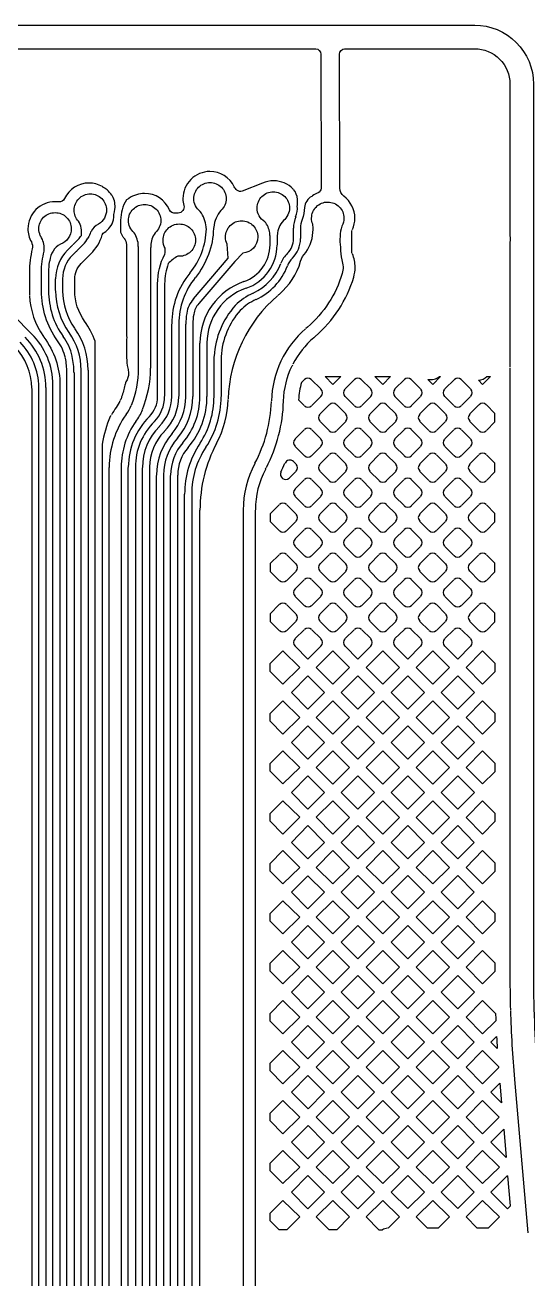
# Model space of a CAD drawing. Extents: x -344 to 154, y 670 to 1023.
# Drawn here: x -157.89 to -153.62, y 959.92 to 970.57 of the extents above; entities that cross this region are included whole.
import ezdxf

# ---------------------------------------------------------------- set-up
doc = ezdxf.new("R2010")
doc.units = 0
doc.layers.add('gbr-dxf_layer0', color=7, linetype='Continuous')
doc.layers.add('gbr-outline-dxf_layer1', color=2, linetype='Continuous')

msp = doc.modelspace()

# ---------------------------------------------------------------- linework, layer by layer
at = {"layer": 'gbr-dxf_layer0'}
for p, q in [((-155.579, 969.039), (-155.579, 969.089)), ((-155.612, 968.758), (-155.612, 968.846)), ((-155.552, 968.845), (-155.552, 968.76)), ((-157.485, 968.708), (-157.442, 968.751)), ((-155.811, 968.708), (-155.811, 968.778)), ((-157.532, 968.661), (-157.505, 968.688)), ((-157.694, 968.475), (-157.694, 968.316)), ((-157.634, 968.317), (-157.634, 968.416)), ((-157.574, 968.414), (-157.574, 968.316)), ((-156.767, 967.418), (-156.767, 968.372)), ((-156.707, 968.373), (-156.707, 967.419)), ((-155.745, 968.275), (-155.735, 968.284)), ((-157.838, 967.95), (-157.992, 968.105)), ((-156.647, 967.417), (-156.647, 968.033)), ((-156.587, 968.031), (-156.587, 967.419)), ((-156.527, 967.417), (-156.527, 968.032)), ((-156.467, 968.033), (-156.467, 967.418)), ((-155.494, 968.006), (-155.507, 967.995)), ((-156.407, 967.417), (-156.407, 967.87)), ((-156.347, 967.871), (-156.347, 967.418)), ((-156.287, 967.418), (-156.287, 967.758)), ((-157.537, 954.11), (-157.537, 967.621)), ((-157.477, 967.62), (-157.477, 954.111)), ((-157.417, 954.11), (-157.417, 967.64)), ((-157.357, 967.641), (-157.357, 954.111)), ((-155.343, 967.587), (-155.21, 967.587)), ((-154.919, 967.587), (-154.786, 967.587)), ((-157.837, 967.486), (-157.837, 954.111)), ((-157.777, 954.11), (-157.777, 967.494)), ((-157.717, 967.493), (-157.717, 954.111)), ((-157.657, 954.111), (-157.657, 967.514)), ((-157.597, 967.513), (-157.597, 954.11)), ((-155.569, 967.388), (-155.521, 967.34)), ((-155.456, 967.34), (-155.38, 967.417)), ((-155.173, 967.417), (-155.097, 967.34)), ((-155.032, 967.34), (-154.955, 967.417)), ((-154.749, 967.417), (-154.673, 967.341)), ((-154.608, 967.341), (-154.531, 967.417)), ((-154.325, 967.417), (-154.248, 967.341)), ((-154.184, 967.341), (-154.107, 967.417)), ((-155.309, 967.346), (-155.386, 967.27)), ((-155.168, 967.27), (-155.244, 967.346)), ((-154.884, 967.346), (-154.961, 967.27)), ((-154.743, 967.27), (-154.82, 967.346)), ((-154.46, 967.346), (-154.537, 967.27)), ((-154.319, 967.269), (-154.396, 967.347)), ((-154.036, 967.346), (-154.113, 967.27)), ((-155.521, 967.134), (-155.598, 967.058)), ((-155.38, 967.058), (-155.456, 967.134)), ((-155.386, 967.205), (-155.309, 967.128)), ((-155.244, 967.128), (-155.168, 967.205)), ((-155.097, 967.134), (-155.173, 967.058)), ((-154.955, 967.057), (-155.032, 967.134)), ((-154.962, 967.205), (-154.885, 967.128)), ((-154.82, 967.128), (-154.743, 967.205)), ((-154.672, 967.134), (-154.749, 967.058)), ((-154.531, 967.057), (-154.608, 967.134)), ((-154.537, 967.205), (-154.461, 967.129)), ((-154.396, 967.128), (-154.319, 967.205)), ((-154.248, 967.134), (-154.325, 967.058)), ((-154.107, 967.057), (-154.184, 967.134)), ((-154.113, 967.205), (-154.036, 967.128)), ((-155.597, 966.993), (-155.521, 966.916)), ((-155.456, 966.916), (-155.38, 966.993)), ((-155.309, 966.922), (-155.385, 966.845)), ((-155.167, 966.845), (-155.244, 966.922)), ((-155.174, 966.993), (-155.096, 966.916)), ((-155.032, 966.916), (-154.955, 966.993)), ((-154.885, 966.922), (-154.961, 966.845)), ((-154.743, 966.845), (-154.82, 966.922)), ((-154.749, 966.993), (-154.672, 966.916)), ((-154.608, 966.916), (-154.531, 966.993)), ((-154.46, 966.922), (-154.537, 966.845)), ((-154.319, 966.845), (-154.396, 966.922)), ((-154.325, 966.993), (-154.248, 966.916)), ((-154.184, 966.916), (-154.107, 966.993)), ((-154.036, 966.922), (-154.113, 966.845)), ((-157.076, 966.815), (-157.076, 954.112)), ((-157.016, 954.11), (-157.016, 966.815)), ((-156.836, 966.815), (-156.836, 954.11)), ((-155.592, 966.845), (-155.611, 966.865)), ((-157.178, 954.11), (-157.178, 966.814)), ((-156.956, 966.813), (-156.956, 954.111)), ((-156.896, 954.112), (-156.896, 966.813)), ((-156.776, 954.11), (-156.776, 966.748)), ((-156.716, 966.749), (-156.716, 954.112)), ((-156.656, 954.11), (-156.656, 966.748)), ((-156.597, 966.749), (-156.597, 954.111)), ((-155.85, 966.799), (-155.844, 966.81)), ((-155.521, 966.71), (-155.598, 966.633)), ((-155.38, 966.633), (-155.457, 966.71)), ((-155.385, 966.781), (-155.309, 966.704)), ((-155.244, 966.704), (-155.167, 966.781)), ((-155.097, 966.71), (-155.173, 966.633)), ((-154.956, 966.634), (-155.032, 966.71)), ((-154.962, 966.781), (-154.884, 966.704)), ((-154.82, 966.704), (-154.743, 966.781)), ((-154.673, 966.71), (-154.749, 966.633)), ((-154.531, 966.633), (-154.608, 966.71)), ((-154.537, 966.781), (-154.46, 966.704)), ((-154.396, 966.704), (-154.319, 966.781)), ((-154.248, 966.71), (-154.325, 966.633)), ((-154.107, 966.633), (-154.184, 966.71)), ((-154.113, 966.781), (-154.036, 966.704)), ((-156.537, 954.11), (-156.537, 966.589)), ((-155.591, 966.421), (-155.669, 966.498)), ((-155.598, 966.569), (-155.521, 966.492)), ((-155.456, 966.492), (-155.38, 966.569)), ((-155.309, 966.498), (-155.385, 966.421)), ((-155.167, 966.421), (-155.245, 966.498)), ((-155.173, 966.569), (-155.097, 966.492)), ((-155.032, 966.492), (-154.955, 966.569)), ((-154.885, 966.498), (-154.961, 966.421)), ((-154.743, 966.421), (-154.82, 966.498)), ((-154.749, 966.569), (-154.672, 966.492)), ((-154.608, 966.492), (-154.531, 966.569)), ((-154.46, 966.498), (-154.537, 966.421)), ((-154.319, 966.421), (-154.395, 966.498)), ((-154.325, 966.569), (-154.248, 966.492)), ((-154.184, 966.492), (-154.107, 966.569)), ((-154.036, 966.498), (-154.113, 966.421)), ((-156.408, 956.558), (-156.408, 966.453)), ((-155.936, 960.263), (-155.936, 966.453)), ((-155.809, 966.356), (-155.733, 966.28)), ((-155.668, 966.28), (-155.592, 966.357)), ((-155.521, 966.286), (-155.598, 966.209)), ((-155.38, 966.209), (-155.456, 966.286)), ((-155.385, 966.357), (-155.309, 966.28)), ((-155.244, 966.28), (-155.168, 966.357)), ((-155.097, 966.286), (-155.173, 966.209)), ((-154.955, 966.209), (-155.032, 966.286)), ((-154.961, 966.357), (-154.884, 966.28)), ((-154.82, 966.28), (-154.743, 966.357)), ((-154.672, 966.286), (-154.749, 966.209)), ((-154.531, 966.209), (-154.608, 966.286)), ((-154.537, 966.357), (-154.46, 966.28)), ((-154.396, 966.28), (-154.319, 966.356)), ((-154.248, 966.286), (-154.325, 966.209)), ((-154.107, 966.209), (-154.183, 966.286)), ((-154.113, 966.357), (-154.036, 966.28)), ((-155.592, 965.997), (-155.668, 966.074)), ((-155.598, 966.145), (-155.521, 966.068)), ((-155.456, 966.068), (-155.38, 966.145)), ((-155.309, 966.074), (-155.386, 965.997)), ((-155.167, 965.997), (-155.244, 966.074)), ((-155.173, 966.144), (-155.097, 966.068)), ((-155.032, 966.068), (-154.955, 966.144)), ((-154.885, 966.074), (-154.961, 965.997)), ((-154.743, 965.997), (-154.82, 966.074)), ((-154.749, 966.144), (-154.673, 966.068)), ((-154.608, 966.068), (-154.531, 966.144)), ((-154.46, 966.074), (-154.537, 965.997)), ((-154.319, 965.997), (-154.395, 966.073)), ((-154.325, 966.144), (-154.248, 966.068)), ((-154.184, 966.068), (-154.107, 966.144)), ((-154.036, 966.074), (-154.113, 965.997)), ((-155.809, 965.932), (-155.733, 965.856)), ((-155.668, 965.856), (-155.592, 965.932)), ((-155.521, 965.862), (-155.598, 965.785)), ((-155.38, 965.785), (-155.456, 965.862)), ((-155.385, 965.932), (-155.309, 965.856)), ((-155.244, 965.856), (-155.167, 965.932)), ((-155.097, 965.862), (-155.173, 965.785)), ((-154.955, 965.785), (-155.032, 965.862)), ((-154.961, 965.932), (-154.885, 965.856)), ((-154.82, 965.856), (-154.743, 965.932)), ((-154.672, 965.862), (-154.749, 965.785)), ((-154.531, 965.785), (-154.608, 965.862)), ((-154.537, 965.932), (-154.461, 965.856)), ((-154.396, 965.856), (-154.319, 965.932)), ((-154.248, 965.862), (-154.325, 965.785)), ((-154.107, 965.785), (-154.183, 965.861)), ((-154.113, 965.933), (-154.036, 965.856)), ((-155.592, 965.573), (-155.668, 965.649)), ((-155.598, 965.72), (-155.521, 965.643)), ((-155.456, 965.644), (-155.379, 965.72)), ((-155.309, 965.649), (-155.385, 965.573)), ((-155.167, 965.573), (-155.244, 965.649)), ((-155.173, 965.72), (-155.096, 965.643)), ((-155.032, 965.643), (-154.955, 965.72)), ((-154.885, 965.649), (-154.961, 965.573)), ((-154.743, 965.573), (-154.82, 965.649)), ((-154.749, 965.72), (-154.673, 965.644)), ((-154.608, 965.644), (-154.531, 965.72)), ((-154.46, 965.649), (-154.537, 965.573)), ((-154.319, 965.573), (-154.396, 965.65)), ((-154.325, 965.72), (-154.249, 965.644)), ((-154.184, 965.644), (-154.107, 965.72)), ((-154.036, 965.649), (-154.113, 965.573)), ((-155.809, 965.507), (-155.733, 965.431)), ((-155.668, 965.431), (-155.592, 965.508)), ((-155.521, 965.437), (-155.598, 965.361)), ((-155.38, 965.361), (-155.456, 965.437)), ((-155.386, 965.508), (-155.308, 965.431)), ((-155.244, 965.431), (-155.167, 965.508)), ((-155.097, 965.437), (-155.173, 965.361)), ((-154.955, 965.361), (-155.032, 965.437)), ((-154.961, 965.508), (-154.885, 965.432)), ((-154.82, 965.431), (-154.743, 965.508)), ((-154.672, 965.437), (-154.749, 965.361)), ((-154.531, 965.361), (-154.608, 965.437)), ((-154.537, 965.508), (-154.461, 965.432)), ((-154.396, 965.431), (-154.319, 965.508)), ((-154.248, 965.437), (-154.325, 965.361)), ((-154.107, 965.361), (-154.184, 965.437)), ((-154.113, 965.508), (-154.036, 965.431)), ((-153.933, 961.934), (-153.886, 961.982)), ((-153.88, 961.881), (-153.933, 961.934)), ((-153.733, 961.618), (-153.619, 960.314)), ((-153.933, 961.51), (-153.858, 961.586)), ((-153.843, 961.42), (-153.933, 961.51)), ((-153.858, 961.586), (-153.843, 961.42)), ((-153.933, 961.086), (-153.823, 961.196)), ((-153.823, 961.196), (-153.803, 960.956)), ((-153.803, 960.956), (-153.933, 961.086)), ((-153.792, 960.803), (-153.933, 960.662))]:
    msp.add_line(p, q, dxfattribs=at)
for points in [[(-163.092, 969.471), (-163.095, 970.326, -0.357921), (-163.05, 970.371), (-155.423, 970.371, -0.356329), (-155.378, 970.326), (-155.376, 969.186, -0.254386), (-155.403, 969.147, 0.057688), (-155.449, 969.122, -0.022731), (-155.457, 969.117, 0.238829), (-155.519, 969.023, -0.099261), (-155.537, 968.921)], [(-155.111, 968.836, 0.107706), (-155.09, 968.932, 0.239978), (-155.185, 969.118, -0.198754), (-155.219, 969.186), (-155.222, 970.326, -0.357375), (-155.177, 970.371), (-154.072, 970.371, -0.41422), (-153.772, 970.071), (-153.772, 968.782, -0.048822), (-153.769, 968.755, -0.048826), (-153.772, 968.729), (-153.772, 967.668)], [(-155.614, 969.178, 0.20509), (-155.781, 969.249, 0.104799), (-155.874, 969.229), (-156.048, 969.16, -0.24061), (-156.093, 969.169, -0.093719), (-156.115, 969.199, 0.285695), (-156.322, 969.328, 0.414223), (-156.552, 969.098, 0.064587), (-156.544, 969.039, -0.479441), (-156.591, 968.975, 0.023674), (-156.613, 968.973, -0.334354), (-156.666, 969.003, 0.298688), (-156.877, 969.142, 0.15658), (-157.011, 969.099, -0.057344), (-157.032, 969.087, 0.135753), (-157.081, 968.914)], [(-157.298, 954.11), (-157.298, 967.886, 0.067777), (-157.387, 968.056, -0.156354), (-157.471, 968.316), (-157.471, 968.416, -0.199029), (-157.417, 968.546), (-157.334, 968.629, 0.120704), (-157.237, 968.789, -0.034799), (-157.234, 968.795, -0.18145), (-157.222, 968.81, 0.18607), (-157.141, 968.917, -0.058282), (-157.129, 969.008, 0.157194), (-157.151, 969.119, -0.022163), (-157.156, 969.126, 0.066041), (-157.196, 969.172, 0.049561), (-157.226, 969.192, -0.122521), (-157.236, 969.2, 0.129307), (-157.349, 969.23, 0.289829), (-157.557, 969.099, -0.325132), (-157.609, 969.07, 0.031635), (-157.638, 969.072, 0.414222), (-157.869, 968.842, 0.127367), (-157.84, 968.73, -0.149642), (-157.832, 968.672, 0.061654), (-157.857, 968.475), (-157.857, 968.316, 0.010828), (-157.856, 968.28)], [(-156.355, 968.858, 0.142098), (-156.405, 968.988, -0.234334), (-156.459, 969.098, -0.414225), (-156.322, 969.235, -0.414225), (-156.184, 969.098, -0.208044), (-156.228, 968.997, 0.158387), (-156.29, 968.856)], [(-157.442, 968.751, 0.056091), (-157.415, 968.785, 0.162441), (-157.439, 968.906, -0.19139), (-157.476, 969, -0.414225), (-157.339, 969.138, -0.414225), (-157.201, 969, -0.262255), (-157.268, 968.882)], [(-155.811, 968.78, -0.119555), (-155.814, 968.795, -0.012583), (-155.813, 968.807, 0.137847), (-155.856, 968.902, -0.258117), (-155.921, 969.019, -0.414225), (-155.783, 969.156, -0.414225), (-155.646, 969.019, -0.230798), (-155.698, 968.911, 0.183152), (-155.749, 968.792, -0.077226), (-155.751, 968.782), (-155.751, 968.706)], [(-155.445, 968.838, 0.030779), (-155.448, 968.88, -0.097062), (-155.458, 968.932, -0.414225), (-155.32, 969.069, -0.414225), (-155.183, 968.932, -0.129879), (-155.201, 968.864, 0.104078), (-155.213, 968.686, -0.059055), (-155.213, 968.68, 0.060692), (-155.202, 968.578, -0.163116), (-155.198, 968.461, -0.143314), (-155.493, 968.007)], [(-157.754, 968.475, -0.063702), (-157.731, 968.652, 0.147459), (-157.753, 968.765, -0.032175), (-157.762, 968.78, -0.061284), (-157.764, 968.786, -0.103534), (-157.776, 968.842, -0.414225), (-157.638, 968.979, -0.414225), (-157.501, 968.842, -0.319619), (-157.593, 968.712, 0.248012), (-157.684, 968.571, -0.121966), (-157.688, 968.559, 0.032211), (-157.694, 968.476)], [(-156.931, 968.695, 0.152348), (-156.967, 968.808, -0.217887), (-157.015, 968.912, -0.414225), (-156.877, 969.049, -0.414225), (-156.74, 968.912, -0.21864), (-156.788, 968.807, 0.151953), (-156.824, 968.695)], [(-157.27, 968.881, 0.141332), (-157.332, 968.819, -0.058056), (-157.336, 968.814, -0.048043), (-157.359, 968.763)], [(-157.081, 968.912), (-157.081, 968.813, 0.040232), (-157.07, 968.79, -0.088526), (-157.066, 968.78, 0.02776), (-157.051, 968.76, -0.141852), (-157.031, 968.708), (-157.031, 967.931, -0.133546), (-157.029, 967.917, 0.00705), (-157.031, 967.889), (-157.031, 967.747, 0.022821), (-157.021, 967.658, -0.077409), (-157.014, 967.616, -0.141786), (-157.036, 967.543, 0.007662), (-157.045, 967.515, -0.036091), (-157.073, 967.415, 0.003929), (-157.076, 967.4, -0.151476), (-157.084, 967.386)], [(-156.767, 968.373, -0.11861), (-156.706, 968.626, 0.054135), (-156.702, 968.676, -0.132529), (-156.72, 968.745, -0.414225), (-156.583, 968.883, -0.414225), (-156.445, 968.745, -0.414225), (-156.583, 968.608, -0.019919), (-156.594, 968.608, 0.112339), (-156.676, 968.546, 0.088577), (-156.707, 968.375)], [(-156.492, 968.466, 0.164646), (-156.352, 968.84, -0.131221), (-156.355, 968.857)], [(-156.462, 968.247), (-156.166, 968.593), (-156.175, 968.71, -0.119076), (-156.19, 968.772, -0.414225), (-156.052, 968.91, -0.414225), (-155.915, 968.772, -0.393274), (-156.043, 968.635), (-156.111, 968.565), (-156.417, 968.207)], [(-156.29, 968.852, -0.063564), (-156.292, 968.844, -0.166361), (-156.446, 968.429)], [(-155.734, 968.285, 0.143729), (-155.551, 968.566, -0.118331), (-155.508, 968.641, 0.156634), (-155.445, 968.837)], [(-155.113, 968.632, -0.055575), (-155.116, 968.643), (-155.116, 968.82, -0.061256), (-155.113, 968.831)], [(-157.4, 968.708), (-157.442, 968.666, -0.028363), (-157.463, 968.645), (-157.49, 968.619)], [(-156.928, 967.658), (-156.928, 968.677, -0.077683), (-156.931, 968.693)], [(-156.824, 968.693, -0.077133), (-156.827, 968.677), (-156.827, 967.659)], [(-155.44, 967.917), (-155.427, 967.928, 0.143647), (-155.1, 968.431, 0.072844), (-155.088, 968.514, 0.102759), (-155.111, 968.628)], [(-157.618, 967.891, -0.156345), (-157.754, 968.316), (-157.754, 968.474)], [(-157.856, 968.275, 0.141128), (-157.736, 967.926, -0.07235), (-157.733, 967.92, -0.162267), (-157.597, 967.514)], [(-155.931, 968.241, 0.090411), (-156.064, 968.149, 0.167641), (-156.227, 967.756), (-156.227, 967.417)], [(-155.696, 967.379, -0.105526), (-155.623, 967.678, -0.039058), (-155.618, 967.686)], [(-155.38, 967.482), (-155.461, 967.563, 0.344862), (-155.517, 967.563), (-155.543, 967.537, 0.061925), (-155.569, 967.388)], [(-154.955, 967.482), (-155.036, 967.563, 0.349274), (-155.093, 967.562), (-155.173, 967.482)], [(-154.531, 967.482), (-154.612, 967.563, 0.351115), (-154.669, 967.562), (-154.749, 967.482)], [(-154.469, 967.562, 0.19306), (-154.37, 967.587), (-154.361, 967.587)], [(-154.107, 967.482), (-154.187, 967.562, 0.35758), (-154.244, 967.562), (-154.325, 967.482)], [(-154.038, 967.555, 0.143166), (-153.968, 967.587), (-153.937, 967.587)], [(-153.773, 967.662, -0.053288), (-153.772, 967.649), (-153.772, 962.48)], [(-157.162, 967.256, -0.047402), (-157.169, 967.249, 0.059757), (-157.238, 967.012), (-157.238, 954.112)], [(-156.357, 966.986, 0.14711), (-156.477, 966.589), (-156.477, 954.112)], [(-155.941, 966.848, 0.123015), (-156.039, 966.453), (-156.039, 956.561)], [(-155.72, 966.775, 0.765889), (-155.649, 966.724), (-155.592, 966.781)], [(-156.612, 950.485, 0.001322), (-156.601, 950.514, 0.090653), (-155.945, 954.102), (-155.945, 955.926, 0.007207), (-155.936, 956.558), (-155.936, 960.261)]]:
    msp.add_lwpolyline(points, format="xyb", dxfattribs=at)
for points in [[(-155.21, 967.587), (-155.276, 967.52), (-155.343, 967.587)], [(-154.786, 967.587), (-154.852, 967.52), (-154.919, 967.587)], [(-154.361, 967.587), (-154.428, 967.52), (-154.469, 967.562)], [(-153.937, 967.587), (-154.004, 967.52), (-154.038, 967.555)], [(-153.971, 967.128), (-153.899, 967.201), (-153.899, 967.274), (-153.971, 967.346)], [(-153.971, 966.704), (-153.899, 966.777), (-153.899, 966.85), (-153.972, 966.922)], [(-155.733, 966.498), (-155.809, 966.422), (-155.809, 966.356)], [(-153.971, 966.28), (-153.899, 966.352), (-153.899, 966.425), (-153.971, 966.498)], [(-155.733, 966.074), (-155.809, 965.998), (-155.809, 965.932)], [(-153.971, 965.856), (-153.899, 965.928), (-153.899, 966.001), (-153.971, 966.074)], [(-155.733, 965.65), (-155.809, 965.573), (-155.809, 965.507)], [(-153.972, 965.431), (-153.899, 965.504), (-153.899, 965.577), (-153.971, 965.649)], [(-155.597, 965.296), (-155.489, 965.187), (-155.379, 965.296)], [(-155.173, 965.296), (-155.064, 965.187), (-154.955, 965.296)], [(-154.749, 965.296), (-154.64, 965.187), (-154.531, 965.296)], [(-154.325, 965.296), (-154.216, 965.187), (-154.107, 965.296)], [(-153.933, 960.662), (-153.792, 960.52), (-153.767, 960.545), (-153.789, 960.8)], [(-154.806, 960.354), (-154.711, 960.45), (-154.852, 960.591), (-154.994, 960.45)], [(-154.994, 960.45), (-154.885, 960.341), (-154.856, 960.341)]]:
    msp.add_lwpolyline(points, dxfattribs=at)
for points in [[(-155.809, 965.083), (-155.809, 965.149), (-155.701, 965.257), (-155.559, 965.116), (-155.701, 964.975)], [(-155.418, 965.116), (-155.276, 965.258), (-155.135, 965.116), (-155.277, 964.975)], [(-154.993, 965.116), (-154.852, 965.258), (-154.711, 965.116), (-154.852, 964.975)], [(-154.569, 965.116), (-154.428, 965.258), (-154.287, 965.116), (-154.428, 964.975)], [(-154.145, 965.116), (-154.004, 965.258), (-153.899, 965.153), (-153.899, 965.08), (-154.004, 964.975)], [(-155.63, 964.904), (-155.489, 965.045), (-155.347, 964.904), (-155.489, 964.763)], [(-155.206, 964.904), (-155.064, 965.046), (-154.923, 964.904), (-155.064, 964.763)], [(-154.781, 964.904), (-154.64, 965.046), (-154.499, 964.904), (-154.64, 964.763)], [(-154.357, 964.904), (-154.216, 965.045), (-154.074, 964.904), (-154.216, 964.763)], [(-155.809, 964.659), (-155.809, 964.725), (-155.701, 964.833), (-155.559, 964.692), (-155.701, 964.551)], [(-155.418, 964.692), (-155.277, 964.833), (-155.135, 964.692), (-155.277, 964.551)], [(-154.994, 964.692), (-154.852, 964.833), (-154.711, 964.692), (-154.852, 964.551)], [(-154.569, 964.692), (-154.428, 964.833), (-154.287, 964.692), (-154.428, 964.551)], [(-154.145, 964.692), (-154.004, 964.833), (-153.899, 964.728), (-153.899, 964.656), (-154.004, 964.551)], [(-155.63, 964.48), (-155.489, 964.621), (-155.347, 964.48), (-155.489, 964.339)], [(-155.206, 964.48), (-155.064, 964.621), (-154.923, 964.48), (-155.064, 964.339)], [(-154.782, 964.48), (-154.64, 964.621), (-154.499, 964.48), (-154.64, 964.338)], [(-154.357, 964.48), (-154.216, 964.621), (-154.074, 964.48), (-154.216, 964.339)], [(-155.809, 964.235), (-155.809, 964.301), (-155.701, 964.409), (-155.559, 964.268), (-155.701, 964.127)], [(-155.418, 964.268), (-155.277, 964.409), (-155.135, 964.268), (-155.276, 964.126)], [(-154.994, 964.268), (-154.852, 964.409), (-154.711, 964.268), (-154.852, 964.126)], [(-154.569, 964.268), (-154.428, 964.409), (-154.287, 964.268), (-154.428, 964.126)], [(-154.145, 964.268), (-154.004, 964.409), (-153.899, 964.304), (-153.899, 964.231), (-154.004, 964.127)], [(-155.63, 964.056), (-155.489, 964.197), (-155.347, 964.056), (-155.489, 963.914)], [(-155.206, 964.056), (-155.064, 964.197), (-154.923, 964.056), (-155.064, 963.914)], [(-154.781, 964.056), (-154.64, 964.197), (-154.499, 964.056), (-154.64, 963.914)], [(-154.357, 964.056), (-154.216, 964.197), (-154.074, 964.056), (-154.216, 963.914)], [(-155.809, 963.81), (-155.809, 963.876), (-155.701, 963.985), (-155.559, 963.844), (-155.701, 963.702)], [(-155.418, 963.844), (-155.276, 963.985), (-155.135, 963.843), (-155.276, 963.702)], [(-154.993, 963.843), (-154.852, 963.985), (-154.711, 963.843), (-154.852, 963.702)], [(-154.569, 963.843), (-154.428, 963.985), (-154.287, 963.843), (-154.428, 963.702)], [(-154.145, 963.843), (-154.004, 963.985), (-153.899, 963.88), (-153.899, 963.807), (-154.004, 963.702)], [(-155.63, 963.631), (-155.489, 963.773), (-155.347, 963.631), (-155.489, 963.49)], [(-155.206, 963.631), (-155.064, 963.773), (-154.923, 963.631), (-155.064, 963.49)], [(-154.781, 963.631), (-154.64, 963.773), (-154.499, 963.631), (-154.64, 963.49)], [(-154.357, 963.631), (-154.216, 963.773), (-154.075, 963.631), (-154.216, 963.49)], [(-155.809, 963.386), (-155.809, 963.452), (-155.701, 963.561), (-155.559, 963.419), (-155.701, 963.278)], [(-155.418, 963.419), (-155.276, 963.561), (-155.135, 963.419), (-155.277, 963.278)], [(-154.993, 963.419), (-154.852, 963.561), (-154.711, 963.419), (-154.852, 963.278)], [(-154.569, 963.419), (-154.428, 963.561), (-154.287, 963.419), (-154.428, 963.278)], [(-154.145, 963.419), (-154.004, 963.561), (-153.899, 963.456), (-153.899, 963.383), (-154.004, 963.278)], [(-155.63, 963.207), (-155.489, 963.348), (-155.347, 963.207), (-155.489, 963.066)], [(-155.206, 963.207), (-155.064, 963.349), (-154.923, 963.207), (-155.064, 963.066)], [(-154.781, 963.207), (-154.64, 963.349), (-154.499, 963.207), (-154.64, 963.066)], [(-154.357, 963.207), (-154.216, 963.349), (-154.075, 963.207), (-154.216, 963.066)], [(-155.809, 962.962), (-155.809, 963.028), (-155.701, 963.136), (-155.559, 962.995), (-155.701, 962.854)], [(-155.418, 962.995), (-155.277, 963.136), (-155.135, 962.995), (-155.277, 962.854)], [(-154.994, 962.995), (-154.852, 963.136), (-154.711, 962.995), (-154.852, 962.854)], [(-154.569, 962.995), (-154.428, 963.136), (-154.287, 962.995), (-154.428, 962.854)], [(-154.145, 962.995), (-154.004, 963.136), (-153.899, 963.031), (-153.899, 962.959), (-154.004, 962.854)], [(-155.63, 962.783), (-155.489, 962.924), (-155.347, 962.783), (-155.489, 962.642)], [(-155.206, 962.783), (-155.064, 962.924), (-154.923, 962.783), (-155.064, 962.642)], [(-154.782, 962.783), (-154.64, 962.924), (-154.499, 962.783), (-154.64, 962.642)], [(-154.357, 962.783), (-154.216, 962.924), (-154.074, 962.783), (-154.216, 962.642)], [(-155.809, 962.538), (-155.809, 962.604), (-155.701, 962.712), (-155.559, 962.571), (-155.701, 962.43)], [(-155.418, 962.571), (-155.277, 962.712), (-155.135, 962.571), (-155.276, 962.43)], [(-154.994, 962.571), (-154.852, 962.712), (-154.711, 962.571), (-154.852, 962.429)], [(-154.569, 962.571), (-154.428, 962.712), (-154.287, 962.571), (-154.428, 962.429)], [(-154.145, 962.571), (-154.004, 962.712), (-153.899, 962.607), (-153.899, 962.534), (-154.004, 962.43)], [(-155.63, 962.359), (-155.489, 962.5), (-155.347, 962.359), (-155.489, 962.217)], [(-155.206, 962.359), (-155.064, 962.5), (-154.923, 962.359), (-155.064, 962.217)], [(-154.782, 962.359), (-154.64, 962.5), (-154.499, 962.359), (-154.64, 962.217)], [(-154.357, 962.359), (-154.216, 962.5), (-154.074, 962.359), (-154.216, 962.217)], [(-155.809, 962.114), (-155.809, 962.179), (-155.701, 962.288), (-155.559, 962.147), (-155.701, 962.005)], [(-155.418, 962.147), (-155.276, 962.288), (-155.135, 962.147), (-155.276, 962.005)], [(-154.994, 962.147), (-154.852, 962.288), (-154.711, 962.146), (-154.852, 962.005)], [(-154.569, 962.146), (-154.428, 962.288), (-154.287, 962.146), (-154.428, 962.005)], [(-155.63, 961.935), (-155.489, 962.076), (-155.347, 961.935), (-155.489, 961.793)], [(-155.206, 961.935), (-155.064, 962.076), (-154.923, 961.934), (-155.064, 961.793)], [(-154.781, 961.934), (-154.64, 962.076), (-154.499, 961.934), (-154.64, 961.793)], [(-154.357, 961.934), (-154.216, 962.076), (-154.075, 961.934), (-154.216, 961.793)], [(-155.809, 961.69), (-155.809, 961.755), (-155.701, 961.864), (-155.559, 961.722), (-155.701, 961.581)], [(-155.418, 961.722), (-155.276, 961.864), (-155.135, 961.722), (-155.276, 961.581)], [(-154.993, 961.722), (-154.852, 961.864), (-154.711, 961.722), (-154.852, 961.581)], [(-154.569, 961.722), (-154.428, 961.864), (-154.287, 961.722), (-154.428, 961.581)], [(-154.145, 961.722), (-154.004, 961.864), (-153.87, 961.729), (-153.869, 961.716), (-154.004, 961.581)], [(-155.63, 961.51), (-155.489, 961.652), (-155.347, 961.51), (-155.488, 961.369)], [(-155.206, 961.51), (-155.064, 961.652), (-154.923, 961.51), (-155.064, 961.369)], [(-154.781, 961.51), (-154.64, 961.652), (-154.499, 961.51), (-154.64, 961.369)], [(-154.357, 961.51), (-154.216, 961.652), (-154.075, 961.51), (-154.216, 961.369)], [(-155.809, 961.265), (-155.809, 961.331), (-155.701, 961.44), (-155.559, 961.298), (-155.701, 961.157)], [(-155.418, 961.298), (-155.276, 961.439), (-155.135, 961.298), (-155.276, 961.157)], [(-154.994, 961.298), (-154.852, 961.44), (-154.711, 961.298), (-154.852, 961.157)], [(-154.569, 961.298), (-154.428, 961.439), (-154.287, 961.298), (-154.428, 961.157)], [(-154.145, 961.298), (-154.004, 961.439), (-153.863, 961.298), (-154.004, 961.157)], [(-155.63, 961.086), (-155.488, 961.227), (-155.347, 961.086), (-155.489, 960.945)], [(-155.206, 961.086), (-155.064, 961.227), (-154.923, 961.086), (-155.064, 960.945)], [(-154.781, 961.086), (-154.64, 961.227), (-154.499, 961.086), (-154.64, 960.945)], [(-154.357, 961.086), (-154.216, 961.227), (-154.075, 961.086), (-154.216, 960.945)], [(-155.809, 960.841), (-155.809, 960.907), (-155.701, 961.015), (-155.559, 960.874), (-155.701, 960.733)], [(-155.418, 960.874), (-155.276, 961.015), (-155.135, 960.874), (-155.276, 960.733)], [(-154.994, 960.874), (-154.852, 961.015), (-154.711, 960.874), (-154.852, 960.733)], [(-154.569, 960.874), (-154.428, 961.015), (-154.287, 960.874), (-154.428, 960.733)], [(-154.145, 960.874), (-154.004, 961.015), (-153.862, 960.874), (-154.004, 960.733)], [(-155.63, 960.662), (-155.489, 960.803), (-155.347, 960.662), (-155.489, 960.52)], [(-155.206, 960.662), (-155.064, 960.803), (-154.923, 960.662), (-155.064, 960.52)], [(-154.781, 960.662), (-154.64, 960.803), (-154.499, 960.662), (-154.64, 960.521)], [(-154.357, 960.662), (-154.216, 960.803), (-154.075, 960.662), (-154.216, 960.521)], [(-155.809, 960.417), (-155.809, 960.483), (-155.701, 960.591), (-155.559, 960.45), (-155.668, 960.341), (-155.733, 960.341)], [(-155.418, 960.45), (-155.276, 960.591), (-155.135, 960.45), (-155.244, 960.341), (-155.309, 960.341)], [(-154.569, 960.45), (-154.428, 960.591), (-154.287, 960.45), (-154.382, 960.354), (-154.474, 960.354)], [(-154.145, 960.45), (-154.004, 960.591), (-153.862, 960.45), (-153.958, 960.354), (-154.05, 960.354)]]:
    msp.add_lwpolyline(points, close=True, dxfattribs=at)
msp.add_lwpolyline([(-154.145, 962.146), (-154.004, 962.288), (-153.894, 962.178, 0.001509), (-153.892, 962.117), (-154.004, 962.005)], format="xyb", close=True, dxfattribs=at)
for centre, radius, start, end in [((-155.704, 969.091), 0.125, 0.0002, 43.2359), ((-155.781, 969.019), 0.202, 338.0936, 4.644), ((-155.35, 968.846), 0.262, 158.12, 179.6704), ((-155.35, 968.846), 0.202, 158.1266, 179.9502), ((-157.581, 968.889), 0.256, 315.0866, 330.1979), ((-155.787, 968.758), 0.176, 314.9929, 359.3338), ((-155.787, 968.758), 0.235, 314.9937, 359.9941), ((-157.287, 968.416), 0.347, 135.0451, 179.7129), ((-157.638, 968.842), 0.203, 311.5559, 318.4441), ((-156.141, 968.706), 0.33, 289.0756, 0.0105), ((-156.141, 968.706), 0.39, 288.9064, 359.698), ((-155.492, 968.463), 0.242, 135.0313, 159.3338), ((-157.287, 968.416), 0.287, 135.0516, 180.0026), ((-156.141, 968.706), 0.45, 294.3031, 339.4387), ((-156.141, 968.706), 0.51, 294.3983, 339.3311), ((-155.492, 968.463), 0.183, 135.0327, 159.5561), ((-155.963, 968.033), 0.684, 140.7804, 179.8261), ((-155.963, 968.033), 0.624, 140.7399, 180.0013), ((-157.024, 968.315), 0.67, 179.9955, 215.4176), ((-157.023, 968.316), 0.611, 180.0063, 215.5384), ((-157.023, 968.316), 0.551, 180.1279, 215.3915), ((-155.855, 967.871), 0.552, 108.8992, 179.9974), ((-155.855, 967.871), 0.492, 109.0092, 179.8565), ((-156.272, 968.083), 0.251, 139.4368, 170.3053), ((-156.272, 968.083), 0.191, 139.606, 170.0025), ((-154.96, 967.357), 1.208, 130.6434, 178.1197), ((-155.746, 967.83), 0.51, 114.3064, 134.9909), ((-155.963, 968.033), 0.564, 170.7595, 180), ((-155.963, 968.033), 0.504, 170.6386, 179.8646), ((-155.576, 967.716), 0.712, 138.341, 176.3727), ((-157.968, 967.641), 0.611, 0.1022, 35.5389), ((-154.96, 967.357), 0.84, 130.7518, 178.3789), ((-158.321, 967.494), 0.604, 0.0027, 44.8609), ((-158.274, 967.514), 0.617, 0.1088, 44.9706), ((-157.968, 967.641), 0.431, 13.8977, 35.3597), ((-157.968, 967.641), 0.491, 14.06, 35.5469), ((-157.968, 967.641), 0.551, 359.9821, 35.3921), ((-154.96, 967.357), 0.737, 130.6407, 153.0045), ((-158.337, 967.488), 0.5, 0.0034, 44.9814), ((-158.321, 967.494), 0.544, 0.1749, 45.0025), ((-158.138, 967.621), 0.6, 0.1564, 11.8468), ((-158.138, 967.621), 0.66, 0.0451, 11.9744), ((-157.753, 967.657), 0.825, 337.644, 359.9115), ((-157.753, 967.657), 0.926, 337.7164, 0.0213), ((-155.411, 967.449), 0.0447, 317.3183, 42.6817), ((-155.142, 967.449), 0.0447, 137.3212, 222.6551), ((-154.987, 967.449), 0.0447, 317.2742, 42.7258), ((-154.718, 967.449), 0.0447, 137.2764, 222.7236), ((-154.562, 967.45), 0.0447, 317.3183, 42.6817), ((-154.294, 967.449), 0.0447, 137.2778, 222.6796), ((-154.138, 967.45), 0.0447, 317.2755, 42.6819), ((-157.353, 967.494), 0.29, 324.4404, 337.4951), ((-157.007, 967.418), 0.24, 315.0501, 359.6781), ((-157.007, 967.418), 0.3, 315.0666, 359.9588), ((-157.007, 967.418), 0.36, 315.0456, 359.7646), ((-157.007, 967.418), 0.42, 315.0565, 359.9555), ((-157.007, 967.417), 0.48, 319.186, 359.8451), ((-157.007, 967.417), 0.54, 319.1091, 359.9893), ((-157.007, 967.417), 0.6, 319.1718, 359.8568), ((-157.007, 967.417), 0.66, 319.1165, 359.9726), ((-157.007, 967.417), 0.72, 326.561, 0.0041), ((-157.007, 967.417), 0.78, 326.5133, 359.9143), ((-157.007, 967.416), 0.84, 331.9798, 358.3455), ((-157.007, 967.416), 1.208, 332.0827, 358.0799), ((-157.007, 967.416), 1.311, 332.6486, 358.3041), ((-155.276, 967.315), 0.0447, 47.3422, 132.6578), ((-154.852, 967.315), 0.0447, 47.3422, 132.6578), ((-154.428, 967.315), 0.0447, 47.3436, 132.7227), ((-154.004, 967.315), 0.0447, 47.3448, 132.7215), ((-156.403, 966.816), 0.775, 144.5265, 180.0213), ((-156.403, 966.816), 0.878, 144.5482, 149.5491), ((-157.353, 967.494), 0.393, 324.5364, 337.3175), ((-156.403, 966.815), 0.613, 135.0513, 179.7876), ((-157.353, 967.494), 0.495, 324.3711, 337.4941), ((-155.489, 967.372), 0.0447, 227.2992, 312.6535), ((-155.354, 967.237), 0.0447, 137.3214, 222.7212), ((-155.199, 967.237), 0.0447, 317.2755, 42.6819), ((-155.064, 967.372), 0.0447, 227.3214, 312.7212), ((-154.93, 967.237), 0.0447, 137.3212, 222.6551), ((-154.774, 967.237), 0.0447, 317.3183, 42.6817), ((-154.64, 967.372), 0.0447, 227.2795, 312.6543), ((-154.506, 967.237), 0.0447, 137.2764, 222.7236), ((-154.35, 967.237), 0.0447, 317.3183, 42.6817), ((-154.216, 967.372), 0.0447, 227.3457, 312.7205), ((-154.081, 967.237), 0.0447, 137.2778, 222.6796), ((-156.403, 966.816), 0.673, 144.629, 179.8885), ((-156.403, 966.815), 0.553, 135.0435, 179.9834), ((-156.403, 966.815), 0.493, 135.0506, 180.0286), ((-155.489, 967.103), 0.0447, 47.3202, 132.6561), ((-155.064, 967.103), 0.0447, 47.3436, 132.7227), ((-154.64, 967.103), 0.0447, 47.3436, 132.7227), ((-154.216, 967.103), 0.0447, 47.2773, 132.6564), ((-156.403, 966.815), 0.433, 135.0411, 179.8686), ((-156.236, 966.749), 0.54, 139.0247, 179.978), ((-156.236, 966.749), 0.48, 139.0777, 179.833), ((-155.566, 967.025), 0.0446, 137.326, 222.7214), ((-155.411, 967.025), 0.0447, 317.2773, 42.6564), ((-155.277, 967.16), 0.0447, 227.2764, 312.7236), ((-155.142, 967.025), 0.0447, 137.2795, 222.6543), ((-154.987, 967.025), 0.0447, 317.2755, 42.6819), ((-154.852, 967.16), 0.0447, 227.3212, 312.6551), ((-154.718, 967.025), 0.0447, 137.2795, 222.6543), ((-154.562, 967.025), 0.0447, 317.2755, 42.6819), ((-154.428, 967.16), 0.0447, 227.2795, 312.6543), ((-154.294, 967.025), 0.0447, 137.3214, 222.7212), ((-154.138, 967.025), 0.0447, 317.3181, 42.7245), ((-154.004, 967.16), 0.0447, 227.3457, 312.7205), ((-156.236, 966.749), 0.42, 138.9863, 180.0004), ((-156.236, 966.749), 0.36, 139.0699, 179.81), ((-155.757, 966.588), 0.78, 146.4431, 179.9652), ((-155.199, 966.453), 1.208, 152.0403, 179.9892), ((-155.276, 966.891), 0.0447, 47.3181, 132.7245), ((-154.852, 966.891), 0.0447, 47.3436, 132.7227), ((-154.428, 966.891), 0.0447, 47.3436, 132.7227), ((-154.004, 966.891), 0.0447, 47.2742, 132.7258), ((-157.007, 967.416), 1.438, 333.5349, 336.8614), ((-155.643, 966.833), 0.0448, 47.3954, 154.4905), ((-155.623, 966.813), 0.0447, 317.3188, 42.7048), ((-155.489, 966.948), 0.0447, 227.2764, 312.7236), ((-155.354, 966.813), 0.0447, 137.2778, 222.6796), ((-155.199, 966.813), 0.0447, 317.2773, 42.6564), ((-155.064, 966.947), 0.0447, 227.3214, 312.7212), ((-154.93, 966.813), 0.0447, 137.2795, 222.6543), ((-154.775, 966.813), 0.0447, 317.2755, 42.6819), ((-154.64, 966.947), 0.0447, 227.3214, 312.7212), ((-154.506, 966.813), 0.0447, 137.2764, 222.7236), ((-154.35, 966.813), 0.0447, 317.3183, 42.6817), ((-154.216, 966.948), 0.0447, 227.2795, 312.6543), ((-154.081, 966.813), 0.0447, 137.2778, 222.6796), ((-155.199, 966.453), 0.737, 152.0893, 179.7613), ((-155.489, 966.679), 0.0447, 47.3178, 132.6585), ((-155.064, 966.679), 0.0447, 47.3181, 132.7245), ((-154.64, 966.679), 0.0447, 47.2742, 132.7258), ((-154.216, 966.679), 0.0447, 47.3415, 132.6822), ((-155.566, 966.601), 0.0447, 137.3214, 222.7212), ((-155.411, 966.601), 0.0447, 317.2773, 42.6564), ((-155.277, 966.735), 0.0447, 227.3457, 312.7205), ((-155.142, 966.601), 0.0447, 137.2778, 222.6796), ((-154.987, 966.601), 0.0447, 317.2773, 42.6564), ((-154.852, 966.735), 0.0447, 227.3214, 312.7212), ((-154.718, 966.601), 0.0447, 137.2764, 222.7236), ((-154.562, 966.601), 0.0447, 317.2742, 42.7258), ((-154.428, 966.735), 0.0447, 227.2795, 312.6543), ((-154.294, 966.601), 0.0447, 137.3457, 222.7205), ((-154.138, 966.601), 0.0447, 317.2755, 42.6819), ((-154.004, 966.735), 0.0447, 227.3451, 312.6832), ((-155.701, 966.467), 0.0447, 47.3436, 132.7227), ((-155.276, 966.467), 0.0447, 47.3181, 132.7245), ((-154.852, 966.467), 0.0447, 47.3181, 132.7245), ((-154.428, 966.466), 0.0447, 47.2742, 132.7258), ((-154.004, 966.467), 0.0447, 47.2742, 132.7258), ((-155.623, 966.389), 0.0447, 317.2755, 42.6819), ((-155.489, 966.523), 0.0447, 227.2764, 312.7236), ((-155.354, 966.389), 0.0447, 137.2778, 222.6796), ((-155.199, 966.389), 0.0447, 317.2773, 42.6564), ((-155.064, 966.523), 0.0447, 227.3457, 312.7205), ((-154.93, 966.389), 0.0447, 137.2778, 222.6796), ((-154.774, 966.389), 0.0447, 317.2773, 42.6564), ((-154.64, 966.523), 0.0447, 227.2764, 312.7236), ((-154.506, 966.389), 0.0447, 137.2764, 222.7236), ((-154.35, 966.389), 0.0447, 317.2742, 42.7258), ((-154.216, 966.523), 0.0447, 227.2764, 312.7236), ((-154.082, 966.389), 0.0447, 137.2764, 222.7236), ((-155.489, 966.255), 0.0447, 47.2742, 132.7258), ((-155.064, 966.255), 0.0447, 47.3181, 132.7245), ((-154.64, 966.254), 0.0447, 47.2742, 132.7258), ((-154.216, 966.254), 0.0447, 47.2742, 132.7258), ((-155.701, 966.311), 0.0447, 227.318, 312.7199), ((-155.566, 966.177), 0.0447, 137.2795, 222.6543), ((-155.411, 966.177), 0.0447, 317.3181, 42.7245), ((-155.277, 966.311), 0.0447, 227.3457, 312.7205), ((-155.142, 966.177), 0.0447, 137.2778, 222.6796), ((-154.987, 966.177), 0.0447, 317.2773, 42.6564), ((-154.852, 966.311), 0.0447, 227.3457, 312.7205), ((-154.718, 966.177), 0.0447, 137.2764, 222.7236), ((-154.562, 966.177), 0.0447, 317.2742, 42.7258), ((-154.428, 966.311), 0.0447, 227.2764, 312.7236), ((-154.294, 966.177), 0.0447, 137.2764, 222.7236), ((-154.138, 966.177), 0.0447, 317.2742, 42.7258), ((-154.004, 966.311), 0.0447, 227.2764, 312.7236), ((-155.701, 966.042), 0.0447, 47.3436, 132.7227), ((-155.276, 966.042), 0.0447, 47.3178, 132.6585), ((-154.852, 966.042), 0.0447, 47.2742, 132.7258), ((-154.428, 966.042), 0.0447, 47.2742, 132.7258), ((-154.004, 966.042), 0.0447, 47.2742, 132.7258), ((-155.623, 965.965), 0.0447, 317.2755, 42.6819), ((-155.489, 966.099), 0.0447, 227.3212, 312.6551), ((-155.354, 965.965), 0.0447, 137.3214, 222.7212), ((-155.199, 965.965), 0.0447, 317.2773, 42.6564), ((-155.064, 966.099), 0.0447, 227.3457, 312.7205), ((-154.93, 965.965), 0.0447, 137.2764, 222.7236), ((-154.774, 965.965), 0.0447, 317.2742, 42.7258), ((-154.64, 966.099), 0.0447, 227.2764, 312.7236), ((-154.506, 965.965), 0.0447, 137.2764, 222.7236), ((-154.35, 965.965), 0.0447, 317.2742, 42.7258), ((-154.216, 966.099), 0.0447, 227.2764, 312.7236), ((-154.082, 965.965), 0.0447, 137.2764, 222.7236), ((-155.489, 965.83), 0.0447, 47.2742, 132.7258), ((-155.064, 965.83), 0.0447, 47.2742, 132.7258), ((-154.64, 965.83), 0.0447, 47.2742, 132.7258), ((-154.216, 965.83), 0.0447, 47.2742, 132.7258), ((-155.701, 965.887), 0.0447, 227.318, 312.7199), ((-155.566, 965.753), 0.0447, 137.2764, 222.7236), ((-155.411, 965.753), 0.0447, 317.2742, 42.7258), ((-155.276, 965.887), 0.0447, 227.2764, 312.7236), ((-155.142, 965.753), 0.0447, 137.2764, 222.7236), ((-154.987, 965.753), 0.0447, 317.2742, 42.7258), ((-154.852, 965.887), 0.0447, 227.2764, 312.7236), ((-154.718, 965.753), 0.0447, 137.2764, 222.7236), ((-154.562, 965.753), 0.0447, 317.2742, 42.7258), ((-154.428, 965.887), 0.0447, 227.2764, 312.7236), ((-154.294, 965.753), 0.0447, 137.2764, 222.7236), ((-154.138, 965.753), 0.0447, 317.2742, 42.7258), ((-154.004, 965.887), 0.0447, 227.2764, 312.7236), ((-155.701, 965.618), 0.0447, 47.2742, 132.7258), ((-155.276, 965.618), 0.0447, 47.2742, 132.7258), ((-154.852, 965.618), 0.0447, 47.2742, 132.7258), ((-154.428, 965.618), 0.0447, 47.2742, 132.7258), ((-154.004, 965.618), 0.0447, 47.2742, 132.7258), ((-155.623, 965.54), 0.0447, 317.2742, 42.7258), ((-155.488, 965.675), 0.0447, 227.2764, 312.7236), ((-155.354, 965.54), 0.0447, 137.2764, 222.7236), ((-155.199, 965.54), 0.0447, 317.2742, 42.7258), ((-155.064, 965.675), 0.0447, 227.2764, 312.7236), ((-154.93, 965.54), 0.0447, 137.2764, 222.7236), ((-154.774, 965.54), 0.0447, 317.2742, 42.7258), ((-154.64, 965.675), 0.0447, 227.2764, 312.7236), ((-154.506, 965.54), 0.0447, 137.2764, 222.7236), ((-154.35, 965.54), 0.0447, 317.2742, 42.7258), ((-154.216, 965.675), 0.0447, 227.2764, 312.7236), ((-154.081, 965.54), 0.0447, 137.2764, 222.7236), ((-155.488, 965.406), 0.0447, 47.2742, 132.7258), ((-155.064, 965.406), 0.0447, 47.2742, 132.7258), ((-154.64, 965.406), 0.0447, 47.2742, 132.7258), ((-154.216, 965.406), 0.0447, 47.2742, 132.7258), ((-155.701, 965.463), 0.0447, 227.2764, 312.7236), ((-155.566, 965.328), 0.0447, 137.2764, 222.7236), ((-155.411, 965.328), 0.0447, 317.2742, 42.7258), ((-155.276, 965.463), 0.0447, 227.2764, 312.7236), ((-155.142, 965.328), 0.0447, 137.2764, 222.7236), ((-154.987, 965.328), 0.0447, 317.2742, 42.7258), ((-154.852, 965.463), 0.0447, 227.2764, 312.7236), ((-154.718, 965.328), 0.0447, 137.2764, 222.7236), ((-154.562, 965.328), 0.0447, 317.2742, 42.7258), ((-154.428, 965.463), 0.0447, 227.2764, 312.7236), ((-154.294, 965.328), 0.0447, 137.2764, 222.7236), ((-154.138, 965.328), 0.0447, 317.2742, 42.7258), ((-154.004, 965.463), 0.0447, 227.2764, 312.7236), ((-145.407, 962.476), 8.365, 179.9931, 181.834), ((-143.571, 962.509), 10.201, 181.7103, 184.9995), ((-143.571, 962.509), 10.328, 182.9252, 183.485), ((-154.806, 960.254), 0.1, 94.0488, 119.9906)]:
    msp.add_arc(centre, radius, start, end, dxfattribs=at)
at = {"layer": 'gbr-outline-dxf_layer1'}
msp.add_lwpolyline([(-166.261, 953.121, 0.256384), (-164.872, 955.652), (-164.872, 969.436, -0.250642), (-164.427, 970.268), (-164.223, 970.404, -0.147964), (-163.669, 970.571), (-154.071, 970.571, -0.414218), (-153.572, 970.071), (-153.572, 962.482, 0.02121), (-153.534, 961.635), (-152.91, 954.503, -0.021814), (-152.872, 953.632)], format="xyb", dxfattribs=at)

doc.saveas('drawing.dxf')
